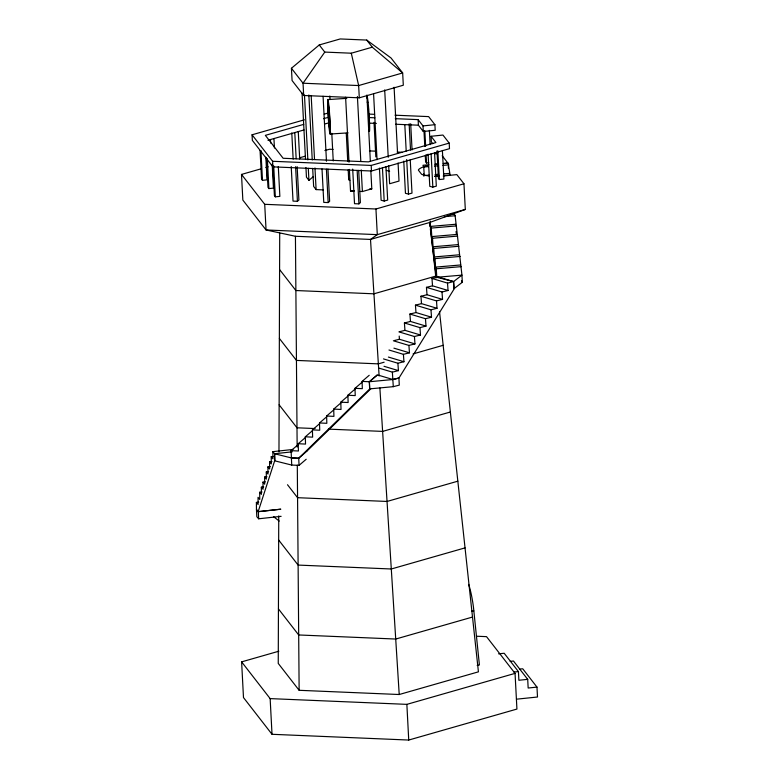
<?xml version="1.0" encoding="UTF-8"?>
<svg xmlns="http://www.w3.org/2000/svg" width="779" height="779" viewBox="0 0 779 779"><rect width="100%" height="100%" fill="white"/><g stroke="black" fill="none" stroke-linecap="round" stroke-linejoin="round"><path stroke-width="1.17" d="M278.746 515.893L278.249 663.416L299.136 690.301L399.218 694.517L478.423 671.839L439.56 311.902M278.97 451.908L279.71 233.106M280.567 509.232L258.151 511.676L274.627 460.915L274.568 453.738L272.874 451.645L292.923 449.464M291.434 68.27L303.041 83.217L358.652 85.554L402.665 72.953L372.284 47.188L351.3 53.206L324.775 52.086L303.041 83.217L303.683 95.486L359.294 97.823L403.308 85.223L402.665 72.953L391.058 58.006L366.743 40.07L340.228 38.95L319.244 44.958L291.434 68.27L292.076 80.539L303.683 95.486M306.196 459.25L299.078 465.365L291.716 465.063L274.948 460.876L274.568 453.738L291.336 457.925L298.708 458.227L369.645 389.003L369.421 381.739L377.425 374.855L369.334 381.739L369.704 388.877L393.288 386.666L399.286 385.128L398.906 377.99L392.918 379.519L369.334 381.739M306.663 451.392L370.716 388.887M291.716 465.063L291.112 450.661L298.435 451.002L298.211 443.728L305.534 444.079L305.31 436.805L312.632 437.146L312.408 429.881L319.731 430.222L319.507 422.958L326.829 423.299L326.605 416.025L333.928 416.366L333.704 409.102L341.027 409.442L340.803 402.178L348.125 402.519L347.901 395.245L355.224 395.596L355 388.322L362.323 388.663L362.099 381.398L369.217 375.283M355 388.322L362.118 382.207M347.901 395.245L355.02 389.13M340.803 402.178L347.921 396.063M333.704 409.102L341.708 402.217M326.605 416.025L333.724 409.91M319.507 422.958L326.625 416.833M312.408 429.881L319.526 423.766M305.31 436.805L312.428 430.69M298.211 443.728L305.329 437.613M291.112 450.661L298.23 444.546M291.336 457.925L298.659 458.266L306.712 451.353M305.943 167.534L306.449 177.164L308.932 180.348L313.255 176.677M291.219 166.511L293.031 201.099L297.422 201.284L298.893 200.028L297.15 166.638M322.019 169.004L323.772 202.394L328.163 202.579L329.634 201.323L327.949 169.121M352.702 169.101L354.513 203.689L358.905 203.874L360.385 202.618L358.691 170.416M436.084 277.996L435.958 275.62L436.795 277.266L461.947 275.133L462.317 282.271L453.953 288.717L453.573 281.579L461.947 275.133L455.131 215.734L454.42 214.079L450.837 214.391M261.189 168.79L241.5 174.428L242.844 200.076L266.058 229.971L295.436 236.271L370.502 239.426L429.901 222.424L465.306 209.444L463.963 183.786L456.835 174.613L443.202 176.015M432.734 143.638L431.342 141.856L431.05 136.276L442.949 135.049L449.201 143.093L449.493 148.672L371.486 171.01L272.923 166.862L252.347 140.376L252.055 134.796L304.443 119.8M324.239 114.133L328.894 112.799M303.742 124.367L265.347 135.361L283.137 158.273L368.428 161.866L435.909 142.538L431.05 136.276M323.519 118.7L328.173 117.366M267.966 140.269L304.034 129.937M324.979 123.939L329.634 122.605M265.824 167.466L268.142 166.803M299.409 157.845L305.202 156.19M324.892 150.551L329.517 149.227L333.149 149.373M252.055 134.796L272.621 161.282L371.193 165.43L449.201 143.093M360.015 191.449L362.391 191.546L371.787 188.849L370.843 170.815M379.441 168.079L381.126 200.271L384.193 201.06L387.669 200.067L385.917 166.677M403.765 161.107L405.45 193.309L408.517 194.098L411.994 193.104L410.241 159.714M428.09 154.145L429.784 186.347L432.842 187.135L436.318 186.132L434.565 152.742M241.5 174.428L264.714 204.312L375.945 208.996L463.963 183.786M465.306 209.444L377.289 234.645L266.058 229.971L264.714 204.312M384.144 362.206L378.351 363.861L296.448 360.414L279.349 338.407M413.074 353.919L443.173 345.301M450.369 412.003L382.616 431.4L328.349 429.122M457.838 481.179L387.036 501.452L297.568 497.693L287.509 484.742M465.044 547.88L391.301 568.991L298.114 565.077L278.668 540.032M476.845 636.239L486.524 636.647L515.055 673.377L516.925 709.065L408.732 740.05L272.017 734.295L243.486 697.565L241.617 661.868L278.843 651.215M472.512 617.056L395.722 639.043L298.678 634.963L278.434 608.886M241.617 661.868L270.147 698.607L406.862 704.362L515.055 673.377M431.975 278.444L447.516 283.098L448.061 290.479L432.52 285.825L431.975 278.444L438.041 276.925L453.573 281.579L454.118 288.97L398.975 378.01L392.918 379.519L378.487 375.205M426.464 287.344L442.005 291.998L442.55 299.389L427.009 294.735L426.464 287.344L432.52 285.825M447.516 283.098L453.573 281.579L436.795 277.266L436.113 275.639L430.339 228.899M420.952 296.244L436.493 300.898L437.029 308.289L421.497 303.635L420.952 296.244L427.009 294.735M442.005 291.998L448.061 290.479M415.441 305.154L430.972 309.808L431.517 317.199L415.976 312.545L415.441 305.154L421.497 303.635M436.493 300.898L442.55 299.389M409.92 314.054L425.461 318.708L426.006 326.099L410.465 321.445L409.92 314.054L415.976 312.545M430.972 309.808L437.029 308.289M404.408 322.964L419.949 327.618L420.485 334.999L404.953 330.345L404.408 322.964L410.465 321.445M425.461 318.708L431.517 317.199M399.9 331.611L404.953 330.345M419.949 327.618L426.006 326.099M394.388 340.52L399.432 339.255L414.973 343.909L414.428 336.518L398.897 331.864M414.428 336.518L420.485 334.999M393.376 340.774L408.917 345.418L414.973 343.909M388.974 350.005L403.405 354.328L409.462 352.809L408.917 345.418M383.463 358.905L397.884 363.228L403.95 361.719L403.405 354.328M379.052 368.146L392.373 372.138L398.429 370.619L397.884 363.228M477.147 665.315L479.406 664.964L473.476 607.338A26.934 4.411 81.4 0 0 468.666 584.406M258.764 502.143L256.398 502.406L256.457 509.573L258.297 511.657L280.761 509.184M258.151 511.676L256.457 509.573L256.827 516.711L258.667 518.795L281.131 516.321M274.568 453.738L292.261 451.82M271.939 461.538L269.573 461.801L271.277 463.894L271.228 456.718L273.585 456.465M268.638 471.694L266.282 471.947L267.986 474.041L267.927 466.874L270.294 466.621M265.347 481.841L262.99 482.104L264.685 484.197L264.636 477.021L266.993 476.767M262.056 491.997L259.699 492.25L261.393 494.344L261.345 487.177L263.701 486.924M418.119 119.625L423.007 125.916L434.906 124.689L435.198 130.268L423.299 131.495L418.411 125.195L418.119 119.625L395.294 118.661M425.295 155.878L425.607 161.847L426.522 163.025L428.791 162.792M260.069 150.522L261.569 179.141L262.484 180.319L267.031 179.852L265.843 157.192M435.403 164.398L437.681 164.165M443.358 163.58L447.906 163.113L442.18 155.742M266.418 157.592L267.986 187.408L268.901 188.586L273.439 188.119L272.192 164.262M437 150.931L438.441 178.362L439.356 179.54L443.894 179.073L442.394 150.454M272.621 161.282L274.403 195.665L275.318 196.844L279.856 196.376L278.298 166.56M349.382 169.394L350.521 191.04L354.065 190.68M369.421 189.093L371.787 188.849M471.568 611.106L473.836 610.872M498.589 653.834L504.188 653.26L518.434 671.595L518.882 680.262L527.704 679.356L528.162 688.023L536.974 687.107L537.5 697.01L516.496 699.182M510.157 661.361L513.468 661.02L527.704 679.356M519.437 669.122L522.738 668.781L536.974 687.107M513.945 672.053L518.434 671.595M428.956 164.739L422.978 165.255L423.727 167.027L424.273 175.548L429.063 175.129M434.945 164.223L438.538 163.911M443.319 163.502L448.11 163.093L450.116 175.032L444.127 175.548M423.727 167.027L428.518 166.618M434.497 166.102L438.09 165.791M442.871 165.372L448.86 164.866M435.052 174.613L438.635 174.301M443.426 173.892L449.405 173.376M434.555 176.375L439.337 175.966M444.351 216.669L455.131 215.734M430.203 221.1L430.544 226.416L455.676 224.255M430.544 226.416L431.245 228.081L456.377 225.91M431.245 228.081L431.8 236.592L456.932 234.43M431.8 236.592L432.501 238.257L457.633 236.086M432.501 238.257L433.056 246.768L458.188 244.606M433.056 246.768L433.757 248.433L458.889 246.261M433.757 248.433L434.302 256.943L459.435 254.782M434.302 256.943L435.013 258.609L460.146 256.437M435.013 258.609L435.558 267.119L460.691 264.957M435.558 267.119L436.259 268.784L461.392 266.613M327.774 99.585L346.83 98.339M330.208 134.027L348.077 132.868M368.525 114.085L374.533 114.338M394.972 115.195L428.635 116.607L434.906 124.689M368.866 117.551L374.874 117.804M369.158 123.131L376.364 123.433M395.586 124.241L418.411 125.195M369.421 150.902L375.468 151.155M397.232 152.071L402.061 152.275M434.711 153.648L437.126 153.755M312.681 168.361L313.635 186.405L316.108 189.599L323.236 189.901M350.521 191.04L354.075 191.196M315.086 428.557L296.994 427.798L279.125 404.798M362.099 381.398L369.421 381.739M386.316 170.397L389.627 171.244M393.921 348.155L409.462 352.809M388.409 357.064L403.95 361.719M384.008 366.296L398.429 370.619M273.487 516.574L279.203 521.063M271.228 456.718L272.923 458.821L272.874 451.645M267.927 466.874L269.631 468.968L269.573 461.801M264.636 477.021L266.34 479.124L266.282 471.947M261.345 487.177L263.039 489.27L262.99 482.104M256.398 502.406L258.102 504.5L258.044 497.333L259.748 499.427L259.699 492.25M366.743 40.07L372.284 47.188M319.244 44.958L324.775 52.086M279.593 269.553L295.874 290.528L373.93 293.81L435.704 276.126L429.901 222.424M461.48 280.625L462.317 282.271M351.3 53.206L358.652 85.554L359.294 97.823M456.056 231.529L456.358 233.924M423.523 173.775L423.825 176.171M429.745 224.109L430.037 226.504M399.208 336.09L399.432 339.255M392.373 372.138L393.288 386.666M448.314 166.287L448.451 168.41M436.259 268.784L436.815 277.295M379.12 375.926L370.502 239.426L377.289 234.645L375.945 208.996M379.879 387.981L399.218 694.517M437.856 150.922L439.356 179.54M431.099 153.736L432.842 187.135M429.375 130.356L430.125 144.67M424.837 130.823L425.646 146.325M426.084 154.67L426.522 163.025M423.98 130.833L424.798 146.335M423.007 125.916L423.299 131.495M410.689 123.725L412.062 149.967M409.15 123.793L410.523 150.026M406.706 159.51L408.517 194.098M404.817 124.796L406.2 151.038M394.096 87.238L397.563 153.395M398.069 163.015L399.014 181.059L389.617 183.747L388.672 165.703M384.699 89.926L388.234 157.29M382.44 167.67L384.193 201.06M406.862 704.362L408.732 740.05M373.569 93.548L377.046 159.705M374.017 122.313L375.829 156.9M371.193 165.43L371.486 171.01M366.87 95.028L370.337 161.185M357.415 96.518L360.813 161.477M361.252 169.89L362.391 191.546M357.152 170.474L358.905 203.874M345.603 97.219L349.002 162.178M346.275 133.394L347.736 161.321M348.184 169.812L348.69 179.53M329.829 95.992L330.023 99.595M331.786 133.277L333.237 160.941M323.071 96.275L326.469 161.224M326.411 169.189L328.163 202.579M311.191 95.778L314.531 159.529M314.969 167.943L316.108 189.599M308.844 94.989L312.243 159.948M304.453 94.95L307.861 159.899M308.299 168.322L308.932 180.348M302.038 92.964L305.504 159.12M298.26 131.515L299.701 158.945M294.783 132.508L296.166 158.75M295.601 166.696L297.422 201.284M291.784 132.917L293.157 159.15M298.708 458.227L299.078 465.365M273.935 138.487L274.432 148.02M273.692 165.839L275.318 196.844M270.459 139.48L270.644 143.054M267.343 158.77L268.901 188.586M260.926 150.513L262.484 180.319M270.147 698.607L272.017 734.295M258.297 511.657L258.667 518.795M295.436 236.271L297.15 447.078M297.296 465.151L299.136 690.301M438.801 176.288A22.825 6.135 -3 0 1 434.516 176.288M429.025 175.918A22.825 6.135 -3 0 1 422.88 174.788L421.605 174.292L418.352 170.104L418.732 169.442A22.825 6.135 -3 0 1 428.255 165.518M349.839 180.377A4.635 1.246 -3 0 1 349.459 178.878M366.958 98.164A17.391 0.789 86.3 0 1 369.09 114.367A17.391 0.789 86.3 0 1 369.032 130.239M369.032 126.724A12.63 0.575 86.3 0 1 368.827 125.857M367.318 102.575A12.63 0.575 86.3 0 1 367.766 102.643M368.263 106.645A12.63 0.575 86.3 0 1 368.516 109.508M368.837 113.783A12.63 0.575 86.3 0 1 369.178 126.753M327.677 106.139A17.391 0.789 86.3 0 0 330.004 133.998A17.391 0.789 86.3 0 0 329.303 110.277A17.391 0.789 86.3 0 0 327.677 106.139M328.037 109.06A12.63 0.575 86.3 0 0 329.731 129.285A12.63 0.575 86.3 0 0 329.215 112.069A12.63 0.575 86.3 0 0 328.037 109.06"/></g></svg>
